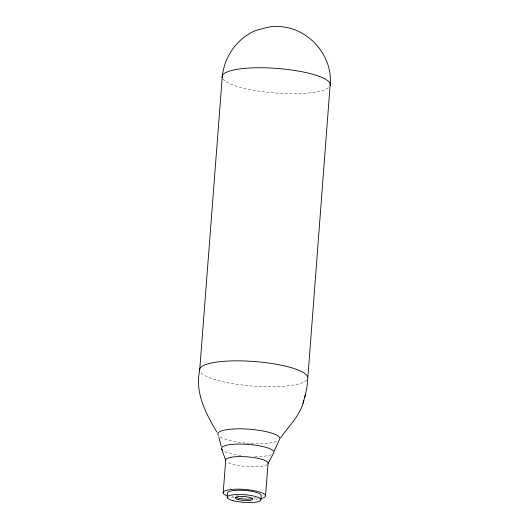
<?xml version="1.0" encoding="UTF-8"?>
<svg xmlns="http://www.w3.org/2000/svg" width="529" height="529" viewBox="0 0 529 529"><rect width="100%" height="100%" fill="white"/><g stroke="black" fill="none" stroke-linecap="round" stroke-linejoin="round"><path stroke-width="0.4" stroke-dasharray="2.65 1.98" d="M276.7 441.417A31.125 7.056 4.4 0 1 246.038 443.104M245.225 443.024A31.125 7.056 4.4 0 1 219.475 436.399M306.767 380.073A54.289 12.306 4.4 0 1 253.708 386.144A54.289 12.306 4.4 0 1 200.57 372.343M271.271 454.675A26.271 5.951 4.4 0 1 254.766 456.593M241.019 455.601A26.271 5.951 4.4 0 1 222.974 450.444M328.383 87.821A54.289 12.306 4.4 0 1 273.057 92.813A54.289 12.306 4.4 0 1 222.709 78.709M258.416 498.92A21.305 4.827 4.4 0 1 254.158 499.27M234.195 497.763A21.305 4.827 4.4 0 1 230.393 496.883M267.304 464.502A21.305 4.827 4.4 0 1 247.38 466.538A21.305 4.827 4.4 0 1 226.782 461.757M255.864 497.921A16.928 3.835 4.4 0 1 253.781 498.139M242.566 497.948A16.928 3.835 4.4 0 1 241.112 497.796M233.269 496.341A16.928 3.835 4.4 0 1 231.709 495.871M236.337 495.64A8.755 1.984 4.4 0 1 237.6 495.303"/><path stroke-width="0.79" d="M216.943 432.18C205.96 413.612 194.851 393.153 199.645 370.677L222.193 77.604C223.893 57.198 236.549 38.756 255.434 30.576C263.23 28.592 271.027 25.69 279.2 26.549C308.023 27.759 332.51 54.923 330.228 83.846L307.448 382.831L306.727 388.716L304.625 397.623M223.192 493.035L225.698 460.435L221.631 448.817M227.219 497.538L227.543 493.286A16.928 3.835 4.4 0 1 243.274 490.337A16.928 3.835 4.4 0 1 261.233 495.23L260.909 499.482M265.591 495.488L268.097 462.888A21.305 4.827 4.4 0 0 245.489 456.732A21.305 4.827 4.4 0 0 225.698 460.435M280.562 437.761C289.026 425.693 300.604 415.278 303.831 400.228M302.952 403.257L305.524 394.522M274.22 451.019L279.299 439.857A31.125 7.056 4.4 0 0 248.822 429.184A31.125 7.056 4.4 0 0 218.417 435.427M268.124 463.411L273.467 453.36A26.271 5.951 4.4 0 0 247.175 444.314A26.271 5.951 4.4 0 0 222.332 449.895M218.735 436.795L221.241 446.37M199.645 370.677A54.289 12.306 4.4 0 1 250.072 361.228A54.289 12.306 4.4 0 1 307.673 376.919M222.193 77.604A54.289 12.306 4.4 0 1 276.164 68.38A54.289 12.306 4.4 0 1 330.235 85.467M226.736 495.666A21.305 4.827 4.4 0 1 231.074 489.517A21.305 4.827 4.4 0 1 259.726 492.03A21.305 4.827 4.4 0 1 260.374 498.616M252.736 498.106A8.755 1.984 4.4 0 1 244.748 499.125A8.755 1.984 4.4 0 1 235.908 497.134M232.945 500.593A16.928 3.835 4.4 0 0 260.625 500.467A16.928 3.835 4.4 0 0 238.625 494.47A16.928 3.835 4.4 0 0 232.945 500.593M238.314 499.588A8.755 1.984 4.4 0 0 252.631 499.521A8.755 1.984 4.4 0 0 241.25 496.42A8.755 1.984 4.4 0 0 238.314 499.588"/></g></svg>
